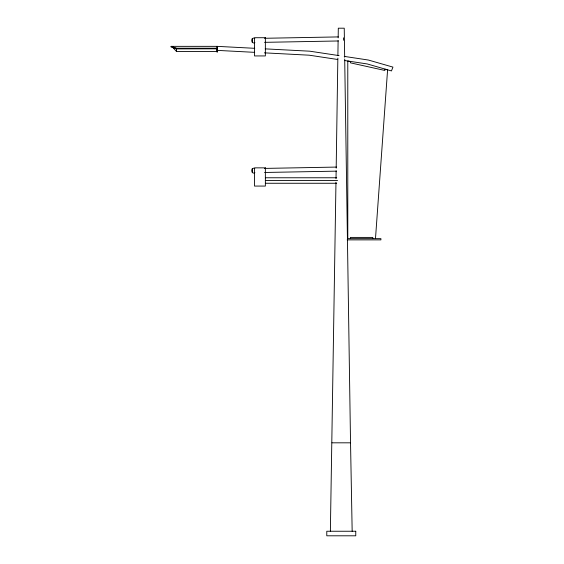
<?xml version="1.0" encoding="UTF-8"?>
<svg xmlns="http://www.w3.org/2000/svg" width="564" height="564" viewBox="0 0 564 564"><rect width="100%" height="100%" fill="white"/><g stroke="black" fill="none" stroke-linecap="round" stroke-linejoin="round"><path stroke-width="0.85" d="M217.239 49.886L217.147 52.212L217.091 48.8L176.483 48.899L171.061 47.031L171.111 46.347L176.483 48.222L217.091 48.222L217.196 46.347L171.061 46.354M330.37 531.246L335.968 182.25M336.017 178.732L336.137 170.807M336.179 168.164L337.85 58.127M337.892 55.491L338.118 40.523M338.16 37.88L338.308 28.2L344.237 28.2L344.674 57.246M375.483 238.642L387.595 69.809L384.867 69.21L384.867 70.458L350.42 62.844L350.42 61.596L347.784 61.011L347.784 238.642L380.911 238.642L380.911 239.876L347.163 239.876M176.483 51.535L176.433 48.546L172.464 47.031L176.532 51.528L217.196 51.528M254.9 42.526C251.05 45.113 250.867 36.011 254.829 38.458M264.488 38.281L338.266 36.914M264.565 42.342L338.344 40.975M254.9 172.654C251.05 175.242 250.867 166.147 254.829 168.587M264.488 168.41L336.511 167.078M264.565 172.478L336.588 171.146M265.362 177.766L336.694 177.766M265.362 180.515L337.575 180.515M265.362 183.265L336.694 183.265M332.006 442.818L350.533 442.818L352.169 531.246M254.731 48.314L217.175 46.354L216.893 50.365L254.695 52.346M265.207 48.864L309.749 51.19L339.07 55.61M264.368 52.847L309.213 55.194L337.723 59.495M344.244 56.393L368.391 60.038L392.939 67.109L391.465 70.93L367.249 63.951L344.576 60.524M252.193 38.507L252.27 42.575M252.193 168.636L252.27 172.704M343.603 40.277L343.554 37.823M344.703 59.008L350.533 442.818M372.776 238.642L372.776 237.409L350.42 237.409L350.42 238.642M217.091 48.222L217.091 48.899M176.483 48.222L176.483 48.899M265.362 37.718L254.512 37.718L254.512 55.935L265.362 55.935L265.362 37.718M265.362 167.853L254.512 167.853L254.512 186.071L265.362 186.071L265.362 167.853M355.757 531.246L326.782 531.246L326.782 535.8L355.757 535.8L355.757 531.246"/></g></svg>
